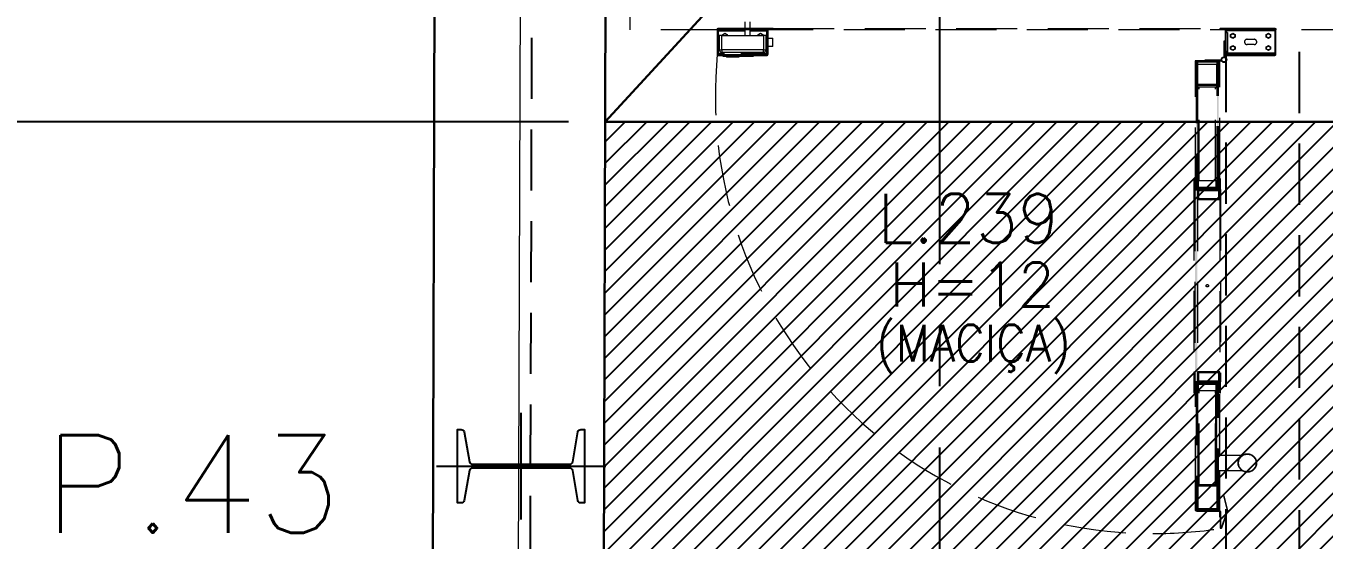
# Model space of a CAD drawing. Header units: inches. Extents: x 0 to 5940, y 0 to 4205.
# Drawn here: x 293.5 to 559.3, y 1683.1 to 1788.3 of the extents above; entities that cross this region are included whole.
import ezdxf
from ezdxf.enums import TextEntityAlignment as Align

# ---------------------------------------------------------------- set-up
doc = ezdxf.new("R2010")
doc.units = ezdxf.units.IN
doc.header["$LTSCALE"] = 50
doc.header["$MEASUREMENT"] = 0
doc.linetypes.add('CENTER', pattern=[2, 1.25, -0.25, 0.25, -0.25])
doc.linetypes.add('HIDDEN', pattern=[0.375, 0.25, -0.125])
for name, color, linetype in [('ALVENARIA', 10, 'HIDDEN'), ('COTA', 6, 'Continuous'), ('FO-TEXTO-LAJES', 152, 'Continuous'), ('HACHUR LAJE', 141, 'Continuous'), ('PERFIL-CORTINA', 253, 'Continuous'), ('PILAR METALICO', 210, 'Continuous'), ('TEXTO', 3, 'Continuous')]:
    doc.layers.add(name, color=color, linetype=linetype)
for name, color, linetype, lineweight in [('FO-Eixos', 150, 'Continuous', 5), ('FO-Textos dos pilares', 3, 'Continuous', 20), ('FO-Vigas', 2, 'Continuous', 30), ('SEM LAJE', 8, 'Continuous', 30)]:
    doc.layers.add(name, color=color, linetype=linetype, lineweight=lineweight)
doc.styles.add('ESTILO_GERADO_1', font='arial.ttf')
doc.styles.add('ROMANS', font='romans.shx')
doc.dimstyles.new('COTA_50', dxfattribs={"dimscale": 5, "dimtxt": 2, "dimasz": 1, "dimexe": 2, "dimexo": 1.5, "dimgap": 1, "dimtad": 1, "dimzin": 12, "dimdsep": 46, "dimtxsty": 'ROMANS', "dimblk1": 'COTA', "dimblk2": 'COTA', "dimsah": 1, "dimcen": -4, "dimdle": 1.5, "dimclrd": 6, "dimclre": 6, "dimclrt": 3, "dimadec": 0, "dimazin": 0, "dimtfac": 1, "dimtofl": 0, "dimtmove": 0, "dimatfit": 3, "dimldrblk": 'COTA', "dimfxl": 1, "dimtolj": 1, "dimtzin": 12, "dimarcsym": 0})
pattern_1 = [(225, (-3397.257, 7876.2157), (-1.34613007, 1.34613007), []), (225, (-3398.1545, 7876.2157), (-1.34613007, 1.34613007), [])]
pattern_2 = [(135, (-3576.8642, 7136.8225), (1.34613007, 1.34613007), []), (135, (-3576.8642, 7137.7199), (1.34613007, 1.34613007), [])]

# ---------------------------------------------------------------- blocks, each defined once
blk = doc.blocks.new('A$7E691EA2C32220')
at = {"layer": 'ALVENARIA', "linetype": 'HIDDEN', "lineweight": 0}
h = blk.add_hatch(dxfattribs=at)
h.set_pattern_fill('ANSI32_0001', color=252, scale=100, angle=360, style=0, pattern_type=2)
h.set_pattern_definition(pattern_1)
h.paths.add_polyline_path([(19.04, 103.22), (18.09, 103.22, 0.414214), (17.99, 103.12), (17.99, 98.12, 0.414214), (18.09, 98.02), (27.98, 98.02, 0.414214), (28.08, 98.12), (28.08, 103.12, -0.414214), (28.33, 103.37), (29.28, 103.37), (29.28, 103.22), (28.33, 103.22, 0.414214), (28.23, 103.12), (28.23, 98.12, -0.414214), (27.98, 97.87), (18.09, 97.87, -0.414214), (17.84, 98.12), (17.84, 103.12, -0.414214), (18.09, 103.37), (19.04, 103.37)])
h = blk.add_hatch(dxfattribs=at)
h.set_pattern_fill('ANSI32_0001', color=252, scale=100, angle=360, style=0, pattern_type=2)
h.set_pattern_definition(pattern_1)
h.paths.add_polyline_path([(29.28, 103.37), (18.29, 103.37), (18.29, 103.46), (29.28, 103.46)])
h = blk.add_hatch(dxfattribs=at)
h.set_pattern_fill('ANSI32_0001', color=252, scale=100, angle=360, style=0, pattern_type=2)
h.set_pattern_definition(pattern_1)
h.paths.add_polyline_path([(131.81, 103.37), (120.82, 103.37), (120.82, 103.46), (131.81, 103.46)])
h = blk.add_hatch(dxfattribs=at)
h.set_pattern_fill('ANSI32_0001', color=252, scale=100, angle=360, style=0, pattern_type=2)
h.set_pattern_definition(pattern_1)
h.paths.add_polyline_path([(121.77, 103.22), (120.82, 103.22), (120.82, 103.37), (121.77, 103.37, -0.414214), (122.02, 103.12), (122.02, 98.12, 0.414214), (122.12, 98.02), (132.01, 98.02, 0.414214), (132.11, 98.12), (132.11, 103.12, 0.414214), (132.01, 103.22), (131.06, 103.22), (131.06, 103.37), (132.01, 103.37, -0.414214), (132.26, 103.12), (132.26, 98.12, -0.414214), (132.01, 97.87), (122.12, 97.87, -0.414214), (121.87, 98.12), (121.87, 103.12, 0.414214)])
for points in [[(115.7, 94.25), (115.7, 96.75), (120.69, 96.75), (120.69, 94.25), (120.49, 94.25), (120.49, 96.55), (115.9, 96.55), (115.9, 94.25)], [(115.9, 70.86), (115.9, 96.5), (116.2, 96.5), (116.2, 70.86)], [(120.2, 70.86), (120.2, 96.5), (120.49, 96.5), (120.49, 70.86)], [(115.47, 72.61), (115.67, 72.61), (115.67, 70.61), (120.72, 70.61), (120.72, 72.61), (120.92, 72.61), (120.92, 70.41), (115.67, 70.41), (115.67, 68.42), (115.47, 68.42)], [(115.67, 70.31), (116.17, 70.31), (116.17, 31.14), (115.67, 31.14)], [(115.67, 28.84), (115.47, 28.84), (115.47, 33.04), (115.67, 33.04), (115.67, 31.04), (120.92, 31.04), (120.92, 28.84), (120.72, 28.84), (120.72, 30.84), (115.67, 30.84)], [(116.2, 4.96), (115.9, 4.96), (115.9, 30.59), (116.2, 30.59)], [(120.49, 4.96), (120.2, 4.96), (120.2, 30.59), (120.49, 30.59)], [(120.69, 7.21), (120.69, 4.71), (115.7, 4.71), (115.7, 7.21), (115.9, 7.21), (115.9, 4.91), (120.49, 4.91), (120.49, 7.21)]]:
    blk.add_hatch(color=252, dxfattribs=at).paths.add_polyline_path(points)
h = blk.add_hatch(dxfattribs=at)
h.set_pattern_fill('ANSI32_0001', color=252, scale=100, angle=360, style=0, pattern_type=2)
h.set_pattern_definition(pattern_2)
h.paths.add_polyline_path([(116.27, 72.21), (116.27, 70.94, 0.414214), (116.37, 70.84), (120.02, 70.84, 0.414214), (120.12, 70.94), (120.12, 72.21), (120.25, 72.21), (120.25, 70.94, -0.414214), (120.02, 70.71), (116.37, 70.71, -0.414214), (116.15, 70.94), (116.15, 72.21)])
h = blk.add_hatch(color=252, dxfattribs=at)
h.paths.add_polyline_path([(120.77, 68.37), (116.17, 68.37), (116.17, 70.36), (120.77, 70.36)])
h.paths.add_polyline_path([(116.37, 70.16), (116.37, 68.56), (120.57, 68.56), (120.57, 70.16)], flags=0)
h = blk.add_hatch(color=252, dxfattribs=at)
h.paths.add_polyline_path([(120.77, 31.09), (116.17, 31.09), (116.17, 33.09), (120.77, 33.09)])
h.paths.add_polyline_path([(116.37, 32.89), (116.37, 31.29), (120.57, 31.29), (120.57, 32.89)], flags=0)
h = blk.add_hatch(dxfattribs=at)
h.set_pattern_fill('ANSI32_0001', color=252, scale=100, angle=360, style=0, pattern_type=2)
h.set_pattern_definition(pattern_2)
h.paths.add_polyline_path([(120.12, 29.24), (120.12, 30.52, 0.414214), (120.02, 30.62), (116.37, 30.62, 0.414214), (116.27, 30.52), (116.27, 29.24), (116.15, 29.24), (116.15, 30.52, -0.414214), (116.37, 30.74), (120.02, 30.74, -0.414214), (120.25, 30.52), (120.25, 29.24)])
h = blk.add_hatch(dxfattribs=at)
h.set_pattern_fill('ANSI32_0001', color=252, scale=100, angle=360, style=0, pattern_type=2)
h.set_pattern_definition(pattern_2)
h.paths.add_polyline_path([(116.25, 9.9), (116.25, 10.03), (120.15, 10.03), (120.15, 9.9)])
at = {"layer": 'ALVENARIA', "color": 252, "linetype": 'HIDDEN', "lineweight": 5}
for p, q in [((0, 103.07), (0, 263.07)), ((23.52, 103.46), (23.52, 104.72)), ((24.52, 104.72), (24.52, 103.46)), ((150, 103.07), (0, 103.07)), ((17.84, 103.37), (18.09, 103.37)), ((17.84, 103.37), (17.84, 103.12)), ((17.84, 103.12), (17.84, 98.12)), ((17.99, 103.12), (17.99, 98.12)), ((17.99, 102.87), (18.09, 102.87)), ((19.04, 103.37), (18.09, 103.37)), ((19.04, 103.22), (18.09, 103.22)), ((18.09, 103.17), (19.09, 103.17)), ((18.09, 103.02), (18.09, 103.17)), ((18.09, 103.02), (23.52, 103.02)), ((18.09, 102.92), (18.09, 103.02)), ((18.09, 98.32), (18.09, 102.92)), ((18.09, 102.92), (23.52, 102.92)), ((18.25, 101.92), (18.25, 99.02)), ((18.75, 101.92), (18.25, 101.92)), ((18.29, 103.46), (29.28, 103.46)), ((18.29, 103.46), (18.29, 103.37)), ((18.29, 103.37), (29.28, 103.37)), ((18.75, 99.02), (18.75, 101.92)), ((18.75, 101.92), (27.32, 101.92)), ((18.94, 102.13), (19.39, 102.39)), ((18.94, 101.92), (18.94, 102.13)), ((19.04, 103.37), (19.04, 103.22)), ((19.09, 103.37), (19.09, 103.07)), ((28.08, 103.07), (19.09, 103.07)), ((19.39, 102.39), (19.84, 102.13)), ((19.84, 102.13), (19.84, 101.92)), ((23.52, 101.92), (23.52, 103.07)), ((24.52, 103.07), (24.52, 101.92)), ((24.52, 103.02), (27.98, 103.02)), ((24.52, 102.92), (27.98, 102.92)), ((26.23, 102.13), (26.68, 102.39)), ((26.23, 101.92), (26.23, 102.13)), ((26.68, 102.39), (27.13, 102.13)), ((27.13, 102.13), (27.13, 101.92)), ((27.32, 101.92), (27.32, 99.02)), ((27.82, 101.92), (27.32, 101.92)), ((27.82, 99.02), (27.82, 101.92)), ((27.82, 101.37), (28.08, 101.37)), ((27.98, 103.02), (27.98, 103.07)), ((27.98, 102.92), (27.98, 103.02)), ((27.98, 101.37), (27.98, 102.92)), ((27.98, 102.87), (28.08, 102.87)), ((28.08, 103.37), (28.08, 103.12)), ((28.08, 98.12), (28.08, 103.12)), ((28.23, 98.12), (28.23, 103.12)), ((28.23, 101.37), (29.22, 101.37)), ((28.33, 103.37), (29.28, 103.37)), ((29.22, 99.67), (29.22, 101.37)), ((29.28, 103.37), (29.28, 103.46)), ((29.28, 103.37), (120.82, 103.37)), ((120.82, 103.46), (131.81, 103.46)), ((120.82, 103.46), (120.82, 103.37)), ((120.82, 103.37), (131.81, 103.37)), ((120.82, 103.37), (121.77, 103.37)), ((120.82, 103.22), (120.82, 103.37)), ((120.82, 103.22), (121.77, 103.22)), ((121.87, 103.12), (121.87, 98.12)), ((122.02, 103.12), (122.02, 98.12)), ((122.02, 102.87), (122.12, 102.87)), ((122.02, 102.57), (122.32, 102.57)), ((122.07, 103.07), (122.07, 103.37)), ((122.07, 103.07), (131.06, 103.07)), ((122.12, 103.07), (122.12, 103.02)), ((132.01, 103.02), (122.12, 103.02)), ((122.12, 103.02), (122.12, 102.92)), ((132.01, 102.92), (122.12, 102.92)), ((122.12, 102.92), (122.12, 102.57)), ((122.32, 102.57), (122.32, 98.27)), ((122.97, 102.13), (123.42, 102.39)), ((122.97, 101.61), (122.97, 102.13)), ((123.42, 101.35), (122.97, 101.61)), ((123.42, 102.39), (123.87, 102.13)), ((123.87, 101.61), (123.42, 101.35)), ((123.87, 102.13), (123.87, 101.61)), ((126.37, 101.17), (127.77, 101.17)), ((130.26, 102.13), (130.71, 102.39)), ((130.26, 101.61), (130.26, 102.13)), ((130.71, 101.35), (130.26, 101.61)), ((130.71, 102.39), (131.16, 102.13)), ((131.16, 101.61), (130.71, 101.35)), ((132.01, 103.37), (131.06, 103.37)), ((131.06, 103.22), (131.06, 103.37)), ((132.01, 103.22), (131.06, 103.22)), ((131.06, 103.07), (131.06, 103.22)), ((132.01, 103.17), (131.06, 103.17)), ((131.16, 102.13), (131.16, 101.61)), ((131.81, 103.37), (131.81, 103.46)), ((132.01, 103.37), (132.26, 103.37)), ((132.01, 103.17), (132.01, 103.02)), ((132.01, 103.02), (132.01, 102.92)), ((132.01, 102.92), (132.01, 98.32)), ((132.01, 102.87), (132.11, 102.87)), ((132.11, 98.12), (132.11, 103.12)), ((132.26, 103.37), (132.26, 103.12)), ((132.26, 98.12), (132.26, 103.12)), ((18.25, 99.02), (18.75, 99.02)), ((27.32, 99.02), (18.75, 99.02)), ((18.75, 99.02), (18.75, 98.52)), ((18.75, 98.52), (27.32, 98.52)), ((19.24, 98.02), (19.24, 98.52)), ((22.74, 98.52), (22.74, 98.02)), ((26.19, 98.41), (26.19, 98.02)), ((26.39, 98.41), (26.19, 98.41)), ((26.39, 98.11), (26.39, 98.41)), ((26.39, 98.41), (26.79, 98.41)), ((26.54, 98.41), (26.55, 98.52)), ((26.79, 98.41), (27.19, 98.41)), ((27.03, 98.52), (27.04, 98.41)), ((27.39, 98.41), (27.19, 98.41)), ((27.19, 98.11), (27.19, 98.41)), ((27.32, 98.52), (27.32, 99.02)), ((27.32, 99.02), (27.82, 99.02)), ((27.39, 98.41), (27.39, 98.02)), ((28.08, 99.67), (27.82, 99.67)), ((27.98, 98.32), (27.98, 99.67)), ((29.22, 99.67), (28.23, 99.67)), ((121.67, 100.84), (121.87, 100.84)), ((121.67, 97.65), (121.67, 100.84)), ((122.97, 99.63), (123.42, 99.89)), ((122.97, 99.11), (122.97, 99.63)), ((123.42, 98.85), (122.97, 99.11)), ((123.42, 99.89), (123.87, 99.63)), ((123.87, 99.11), (123.42, 98.85)), ((123.87, 99.63), (123.87, 99.11)), ((127.77, 100.07), (126.37, 100.07)), ((130.26, 99.63), (130.71, 99.89)), ((130.26, 99.11), (130.26, 99.63)), ((130.71, 98.85), (130.26, 99.11)), ((130.71, 99.89), (131.16, 99.63)), ((131.16, 99.11), (130.71, 98.85)), ((131.16, 99.63), (131.16, 99.11)), ((18.09, 98.22), (18.09, 98.32)), ((18.09, 98.32), (19.24, 98.32)), ((18.09, 98.22), (19.24, 98.22)), ((18.09, 98.07), (18.09, 98.22)), ((18.09, 98.07), (19.24, 98.07)), ((18.09, 98.02), (27.98, 98.02)), ((18.09, 97.87), (27.98, 97.87)), ((18.94, 97.72), (18.94, 97.87)), ((18.94, 97.72), (25.23, 97.72)), ((19.79, 97.52), (19.49, 97.72)), ((20.99, 97.52), (19.79, 97.52)), ((22.19, 97.52), (20.99, 97.52)), ((22.49, 97.72), (22.19, 97.52)), ((22.29, 97.78), (22.29, 97.87)), ((22.29, 97.78), (25.28, 97.78)), ((22.74, 98.32), (26.19, 98.32)), ((22.74, 98.22), (26.19, 98.22)), ((22.74, 98.07), (26.19, 98.07)), ((25.23, 97.72), (25.23, 97.78)), ((25.28, 97.87), (25.28, 97.78)), ((27.19, 98.11), (26.39, 98.11)), ((27.39, 98.32), (27.98, 98.32)), ((27.39, 98.22), (27.98, 98.22)), ((27.39, 98.07), (27.98, 98.07)), ((27.39, 97.87), (27.39, 97.81)), ((27.98, 98.22), (27.98, 98.32)), ((27.98, 98.07), (27.98, 98.22)), ((120.69, 96.75), (115.7, 96.75)), ((115.7, 96.75), (115.7, 94.25)), ((115.9, 94.25), (115.9, 96.55)), ((115.9, 96.55), (120.49, 96.55)), ((115.9, 96.5), (116.2, 96.5)), ((115.9, 96.5), (115.9, 70.86)), ((116.2, 96.5), (116.2, 70.86)), ((116.25, 96.05), (116.25, 96.55)), ((116.25, 96.05), (120.15, 96.05)), ((116.25, 91.95), (116.25, 96.05)), ((117.77, 96.75), (117.77, 96.95)), ((117.77, 96.95), (120.97, 96.95)), ((120.15, 91.95), (120.15, 96.05)), ((120.2, 70.86), (120.2, 96.5)), ((120.49, 96.55), (120.49, 94.25)), ((120.49, 70.86), (120.49, 96.5)), ((120.69, 94.25), (120.69, 96.75)), ((120.69, 96.75), (120.97, 96.75)), ((120.74, 72.61), (120.74, 96.75)), ((120.97, 96.95), (121.02, 96.94)), ((120.97, 96.95), (120.97, 96.75)), ((121.02, 96.94), (121.07, 96.94)), ((121.87, 97.65), (121.67, 97.65)), ((121.67, 97.59), (121.67, 97.65)), ((121.68, 97.54), (121.67, 97.59)), ((121.87, 97.65), (121.87, 98.12)), ((121.87, 97.87), (122.12, 97.87)), ((122.02, 98.27), (122.32, 98.27)), ((122.12, 98.27), (122.12, 98.22)), ((132.01, 98.22), (122.12, 98.22)), ((122.12, 98.22), (122.12, 98.07)), ((132.01, 98.07), (122.12, 98.07)), ((122.12, 98.02), (132.01, 98.02)), ((122.12, 97.87), (132.01, 97.87)), ((132.01, 98.32), (122.32, 98.32)), ((132.01, 98.32), (132.01, 98.22)), ((132.01, 98.22), (132.01, 98.07)), ((115.7, 94.25), (115.9, 94.25)), ((115.75, 70.61), (115.75, 94.25)), ((120.49, 94.25), (120.69, 94.25)), ((116.25, 91.95), (120.15, 91.95)), ((116.25, 91.75), (116.25, 91.95)), ((116.25, 91.75), (120.15, 91.75)), ((116.25, 91.45), (116.25, 91.75)), ((116.25, 91.45), (120.15, 91.45)), ((116.3, 72.21), (116.3, 91.45)), ((116.42, 72.21), (116.42, 91.45)), ((116.52, 72.21), (116.52, 91.45)), ((119.87, 72.21), (119.87, 91.45)), ((120.2, 91.2), (119.9, 91.2)), ((119.9, 72.21), (119.9, 91.2)), ((119.97, 91.2), (119.97, 91.45)), ((120.1, 91.2), (120.1, 91.45)), ((120.15, 91.75), (120.15, 91.95)), ((120.15, 91.45), (120.15, 91.75)), ((115.47, 72.61), (115.47, 68.42)), ((115.67, 72.61), (115.47, 72.61)), ((115.67, 70.61), (115.67, 72.61)), ((116.15, 72.21), (116.27, 72.21)), ((116.15, 70.94), (116.15, 72.21)), ((116.27, 70.94), (116.27, 72.21)), ((116.37, 72.21), (116.27, 72.21)), ((120.02, 72.21), (116.37, 72.21)), ((116.37, 70.84), (116.37, 72.21)), ((120.12, 72.21), (120.02, 72.21)), ((120.02, 70.84), (120.02, 72.21)), ((120.12, 72.21), (120.25, 72.21)), ((120.12, 72.21), (120.12, 70.94)), ((120.25, 72.21), (120.25, 70.94)), ((120.92, 72.61), (120.72, 72.61)), ((120.72, 72.61), (120.72, 70.61)), ((120.92, 70.41), (120.92, 72.61)), ((120.72, 70.61), (115.67, 70.61)), ((115.67, 68.42), (115.67, 70.41)), ((115.67, 70.41), (120.92, 70.41)), ((115.67, 70.31), (115.67, 31.14)), ((116.17, 70.31), (115.67, 70.31)), ((115.9, 70.86), (116.2, 70.86)), ((115.9, 70.86), (115.9, 70.61)), ((120.77, 70.36), (116.17, 70.36)), ((116.17, 70.36), (116.17, 68.37)), ((116.17, 70.31), (116.17, 31.14)), ((120.02, 70.84), (116.37, 70.84)), ((120.02, 70.71), (116.37, 70.71)), ((116.37, 70.61), (116.37, 70.71)), ((116.37, 70.16), (116.37, 68.56)), ((120.57, 70.16), (116.37, 70.16)), ((120.02, 70.61), (120.02, 70.71)), ((120.2, 70.86), (120.49, 70.86)), ((120.49, 70.86), (120.49, 70.61)), ((120.57, 68.56), (120.57, 70.16)), ((120.77, 68.37), (120.77, 70.36)), ((120.92, 70.41), (120.92, 31.04)), ((115.47, 68.42), (115.67, 68.42)), ((115.47, 68.42), (115.47, 33.04)), ((116.17, 68.37), (120.77, 68.37)), ((116.37, 68.56), (120.57, 68.56)), ((120.77, 68.37), (120.77, 33.09)), ((115.67, 33.04), (115.47, 33.04)), ((115.47, 33.04), (115.47, 28.84)), ((115.67, 31.04), (115.67, 33.04)), ((120.77, 33.09), (116.17, 33.09)), ((116.17, 33.09), (116.17, 31.09)), ((116.37, 32.89), (116.37, 31.29)), ((120.57, 32.89), (116.37, 32.89)), ((120.57, 31.29), (120.57, 32.89)), ((120.77, 31.09), (120.77, 33.09)), ((115.67, 31.14), (116.17, 31.14)), ((120.92, 31.04), (115.67, 31.04)), ((115.67, 28.84), (115.67, 30.84)), ((115.67, 30.84), (120.72, 30.84)), ((115.75, 7.21), (115.75, 30.84)), ((115.9, 30.84), (115.9, 30.59)), ((115.9, 30.59), (116.2, 30.59)), ((115.9, 30.59), (115.9, 4.96)), ((116.15, 29.24), (116.15, 30.52)), ((116.17, 31.09), (120.77, 31.09)), ((116.2, 30.59), (116.2, 4.96)), ((116.27, 29.24), (116.27, 30.52)), ((116.37, 31.29), (120.57, 31.29)), ((116.37, 30.74), (116.37, 30.84)), ((116.37, 30.74), (120.02, 30.74)), ((116.37, 30.62), (120.02, 30.62)), ((116.37, 29.24), (116.37, 30.62)), ((120.02, 30.74), (120.02, 30.84)), ((120.02, 29.24), (120.02, 30.62)), ((120.12, 30.52), (120.12, 29.24)), ((120.2, 30.59), (120.49, 30.59)), ((120.2, 4.96), (120.2, 30.59)), ((120.25, 30.52), (120.25, 29.24)), ((120.49, 30.84), (120.49, 30.59)), ((120.49, 4.96), (120.49, 30.59)), ((120.72, 30.84), (120.72, 28.84)), ((120.92, 28.84), (120.92, 31.04)), ((115.47, 28.84), (115.67, 28.84)), ((116.27, 29.24), (116.15, 29.24)), ((116.37, 29.24), (116.27, 29.24)), ((116.3, 10.03), (116.3, 29.24)), ((120.02, 29.24), (116.37, 29.24)), ((116.42, 10.03), (116.42, 29.24)), ((116.52, 10.03), (116.52, 29.24)), ((119.87, 10.03), (119.87, 29.24)), ((119.97, 17.45), (119.97, 29.24)), ((120.12, 29.24), (120.02, 29.24)), ((120.1, 17.45), (120.1, 29.24)), ((120.25, 29.24), (120.12, 29.24)), ((120.72, 28.84), (120.92, 28.84)), ((120.74, 16.05), (120.74, 28.84)), ((119.9, 17.45), (120.2, 17.45)), ((119.9, 17.45), (119.9, 11.45)), ((120.49, 16.05), (125.36, 16.05)), ((119.9, 11.45), (120.2, 11.45)), ((119.97, 10.03), (119.97, 11.45)), ((120.1, 10.03), (120.1, 11.45)), ((125.35, 12.85), (120.49, 12.85)), ((120.74, 4.7), (120.74, 12.85)), ((125.36, 12.85), (125.35, 12.85)), ((116.25, 10.03), (120.15, 10.03)), ((116.25, 9.9), (116.25, 10.03)), ((116.25, 9.9), (120.15, 9.9)), ((116.25, 9.9), (116.25, 9.8)), ((116.25, 9.8), (120.15, 9.8)), ((116.25, 9.8), (116.25, 5.13)), ((120.15, 10.03), (120.15, 9.9)), ((120.15, 9.9), (120.15, 9.8)), ((120.15, 9.8), (120.15, 5.13)), ((115.9, 7.21), (115.7, 7.21)), ((115.7, 7.21), (115.7, 4.71)), ((115.9, 4.91), (115.9, 7.21)), ((116.25, 5.44), (116.2, 5.44)), ((120.2, 5.54), (120.15, 5.54)), ((120.2, 5.44), (120.15, 5.44)), ((120.69, 7.21), (120.49, 7.21)), ((120.49, 7.21), (120.49, 4.91)), ((120.69, 4.71), (120.69, 7.21)), ((121.55, 7.71), (121.63, 7.73)), ((122.34, 4.74), (121.55, 7.71)), ((122.43, 4.76), (121.63, 7.73)), ((115.7, 4.71), (120.69, 4.71)), ((115.9, 4.96), (116.2, 4.96)), ((120.49, 4.91), (115.9, 4.91)), ((116, 4.96), (116, 4.91)), ((116, 4.62), (116, 4.71)), ((116, 4.62), (120.7, 4.62)), ((116.25, 5.13), (120.15, 5.13)), ((116.25, 5.13), (116.25, 4.91)), ((120.15, 5.13), (120.15, 4.91)), ((120.2, 4.96), (120.49, 4.96)), ((120.3, 4.91), (120.3, 4.96)), ((120.44, 4.91), (120.44, 4.96)), ((120.72, 4.84), (120.69, 4.84)), ((120.69, 4.71), (120.7, 4.71)), ((120.72, 4.71), (120.7, 4.71)), ((120.7, 4.71), (120.7, 4.62)), ((120.72, 4.71), (120.72, 4.84)), ((120.74, 3.36), (120.74, 4.61)), ((120.8, 4.52), (120.89, 4.52)), ((120.8, 4.52), (120.8, 1.28)), ((120.8, 2.77), (120.8, 1.57)), ((120.89, 4.52), (120.89, 1.28)), ((121.09, 1.24), (122.34, 4.68)), ((121.17, 1.21), (122.42, 4.65)), ((122.43, 4.76), (122.34, 4.74)), ((122.34, 4.68), (122.42, 4.65)), ((120.74, 1.57), (120.8, 1.57)), ((120.89, 1.28), (120.8, 1.28)), ((121.17, 1.21), (121.09, 1.24))]:
    blk.add_line(p, q, dxfattribs=at)
for centre, radius in [((123.42, 101.87), 0.4), ((130.71, 101.87), 0.4), ((123.42, 99.37), 0.4), ((130.71, 99.37), 0.4), ((121.62, 97), 0.55), ((121.62, 97), 0.464), ((118.2, 50.73), 0.25), ((126.4, 14.45), 1.9), ((126.4, 14.45), 1.9), ((126.4, 14.45), 1.8)]:
    blk.add_circle(centre, radius, dxfattribs=at)
for centre, radius, start, end in [((18.09, 103.12), 0.25, 90, 180), ((18.09, 103.12), 0.0999, 90, 180), ((19.39, 101.87), 0.4, 90, 172.8192), ((19.39, 101.87), 0.4, 7.1808, 90), ((26.68, 101.87), 0.4, 90, 172.8192), ((26.68, 101.87), 0.4, 7.1808, 90), ((28.33, 103.12), 0.25, 90, 180), ((28.33, 103.12), 0.0999, 90, 180), ((121.77, 103.12), 0.25, 0, 90), ((121.77, 103.12), 0.0999, 0, 90), ((126.37, 100.62), 0.55, 90, 270), ((127.77, 100.62), 0.55, 270, 90), ((132.01, 103.12), 0.25, 0, 90), ((132.01, 103.12), 0.0999, 0, 90), ((18.75, 99.02), 0.5, 180, 270), ((27.32, 99.02), 0.5, 270, 0), ((107.07, 89.64), 89.64, 174.5694, 270), ((18.09, 98.12), 0.25, 180, 270), ((18.09, 98.12), 0.0999, 180, 270), ((27.98, 98.12), 0.25, 270, 0), ((27.98, 98.12), 0.0999, 270, 0), ((120.97, 96.44), 0.304, 40.4497, 90), ((121.62, 97), 0.55, 130.4497, 84.7841), ((122.12, 98.12), 0.25, 180, 270), ((122.17, 97.65), 0.304, 180, 229.5503), ((122.12, 98.12), 0.0999, 180, 270), ((132.01, 98.12), 0.25, 270, 0), ((132.01, 98.12), 0.0999, 270, 0), ((116.37, 70.94), 0.225, 180, 270), ((116.37, 70.94), 0.0999, 180, 270), ((120.02, 70.94), 0.225, 270, 0), ((120.02, 70.94), 0.0999, 270, 0), ((116.37, 30.52), 0.225, 90, 180), ((116.37, 30.52), 0.0999, 90, 180), ((120.02, 30.52), 0.225, 0, 90), ((120.02, 30.52), 0.0999, 0, 90), ((120.7, 4.52), 0.19, 0, 90), ((120.7, 4.52), 0.0999, 0, 90), ((122.24, 4.71), 0.0999, 340, 15), ((122.24, 4.71), 0.19, 340, 15), ((107.07, 89.64), 89.64, 270, 278.9344), ((120.99, 1.28), 0.19, 180, 340), ((120.99, 1.28), 0.0999, 180, 340)]:
    blk.add_arc(centre, radius, start, end, dxfattribs=at)
at = {"layer": 'ALVENARIA', "color": 252, "linetype": 'HIDDEN', "lineweight": 5, "style": 'ESTILO_GERADO_1', "text_generation_flag": 4}
for tag, height, p in [('DUMMY_9', 4.63, (57.82, 247.62)), ('DUMMY_8', 6.22, (43.71, 183.04)), ('DUMMY_7', 6.22, (52.85, 164.04))]:
    blk.add_attdef(tag, text='', height=height, dxfattribs=at).set_placement(p, align=Align.BOTTOM_LEFT)
blk = doc.blocks.new('COTA')
at = {"layer": 'COTA'}
for p, q in [((0, -2), (0, 2)), ((2, 0), (-2, 0))]:
    blk.add_line(p, q, dxfattribs=at)
at = {"layer": 'COTA', "const_width": 0.5}
blk.add_lwpolyline([(-0.25, 0, 1), (0.25, 0, 1)], format="xyb", close=True, dxfattribs=at)
blk = doc.blocks.new('*D414')
at = {"layer": 'COTA', "color": 6, "lineweight": -2, "transparency": 16777216}
for p, q in [((238.04, 1964.71), (224.57, 1964.71)), ((234.57, 1959.71), (234.57, 1773.71)), ((404.6, 1768.71), (224.57, 1768.71))]:
    blk.add_line(p, q, dxfattribs=at)
at = {"layer": 'Defpoints', "color": 0, "transparency": 16777216}
for p in [(245.54, 1964.71), (234.57, 1768.71), (412.1, 1768.71)]:
    blk.add_point(p, dxfattribs=at)
at = {"layer": 'COTA', "color": 6, "lineweight": -2, "transparency": 16777216, "xscale": 5, "yscale": 5, "zscale": 5}
for p, rotation in [((234.57, 1964.71), 90), ((234.57, 1768.71), 270)]:
    blk.add_blockref('COTA', p, dxfattribs=dict(at, rotation=rotation))
at = {"layer": 'COTA', "color": 3, "transparency": 16777216, "insert": (224.57, 1866.71), "char_height": 10, "attachment_point": 5, "rotation": 90, "style": 'ROMANS'}
blk.add_mtext('\\A1;196', dxfattribs=at)
blk = doc.blocks.new('A$7E7B159102C265')
at = {"layer": 'PERFIL-CORTINA'}
for p, q in [((19.46, 1220.41), (19.46, 1242.23)), ((2.11, 1231.32), (36.81, 1231.32))]:
    blk.add_line(p, q, dxfattribs=at)
blk.add_lwpolyline([(29.42, 1230.92), (9.49, 1230.92, 0.348536), (8.89, 1230.44), (7.82, 1224.3, -0.348536), (7.21, 1223.82), (6.46, 1223.82), (6.46, 1238.82), (7.21, 1238.82, -0.348536), (7.82, 1238.33), (8.89, 1232.19, 0.348536), (9.49, 1231.71), (29.42, 1231.71, 0.348536), (30.03, 1232.19), (31.1, 1238.33, -0.348536), (31.7, 1238.82), (32.46, 1238.82), (32.46, 1223.82), (31.7, 1223.82, -0.348536), (31.1, 1224.3), (30.03, 1230.44, 0.34905), (29.42, 1230.92)], format="xyb", dxfattribs=at)

msp = doc.modelspace()

# ---------------------------------------------------------------- hatches: boundary and pattern name
at = {"layer": 'HACHUR LAJE'}
h = msp.add_hatch(dxfattribs=at)
h.set_pattern_fill('ANSI31', color=53, scale=25)
h.set_pattern_definition([(45, (-4662.459, 9121.8574), (-2.2097087, 2.2097087), [])])
h.paths.add_polyline_path([(412.097, 1768.707), (584.27, 1768.707), (584.27, 1629.207), (705.304, 1629.207), (705.304, 1437.673), (411.094, 1437.673)])

# ---------------------------------------------------------------- linework, layer by layer
at = {"layer": 'ALVENARIA'}
for p, q in [((539.304, 1620.672), (539.304, 1783.207)), ((554.304, 1564.217), (554.304, 1783.207))]:
    msp.add_line(p, q, dxfattribs=at)
at = {"layer": 'ALVENARIA', "flags": 128}
msp.add_lwpolyline([(396.128, 1454.613), (397.606, 1954.672)], dxfattribs=at)
at = {"layer": 'FO-Eixos'}
msp.add_line((400.571, 3739.455), (392.062, 932.306), dxfattribs=at)
at = {"layer": 'FO-Vigas'}
for p, q in [((383.071, 3739.257), (374.715, 982.707)), ((412.663, 1955.207), (411.732, 1648.207)), ((412.097, 1768.707), (584.27, 1768.707))]:
    msp.add_line(p, q, dxfattribs=at)
at = {"layer": 'SEM LAJE'}
msp.add_line((412.097, 1768.707), (584.27, 1955.207), dxfattribs=at)
at = {"layer": 'TEXTO', "color": 8, "linetype": 'CENTER'}
msp.add_line((480.674, 439.564), (480.674, 3797.333), dxfattribs=at)

# ---------------------------------------------------------------- block references
at = {"layer": 'ALVENARIA'}
msp.add_blockref('A$7E691EA2C32220', (417.243, 1684.404), dxfattribs=at)
at = {"layer": 'PILAR METALICO'}
msp.add_blockref('A$7E7B159102C265', (375.425, 466.889), dxfattribs=at)

# ---------------------------------------------------------------- texts
at = {"layer": 'FO-TEXTO-LAJES', "style": 'ROMANS'}
msp.add_text('L.239', height=10, dxfattribs=at).set_placement((467.91, 1743.942))
at = {"layer": 'FO-TEXTO-LAJES', "color": 3, "style": 'ROMANS'}
msp.add_text('H=12', height=9, dxfattribs=at).set_placement((470.337, 1730.861))
at = {"layer": 'FO-TEXTO-LAJES', "color": 4, "style": 'ROMANS', "width": 0.9}
msp.add_text('(MACIÇA)', height=7.5, dxfattribs=at).set_placement((467.591, 1719.643))
at = {"layer": 'FO-Textos dos pilares', "color": 1, "style": 'ROMANS'}
msp.add_text('P.43', height=20, dxfattribs=at).set_placement((297.151, 1684.591))

# ---------------------------------------------------------------- dimensions: what is measured, and where the dimension line sits
at = {"layer": 'COTA'}
dim = msp.add_linear_dim(base=(234.571, 1768.707), p1=(245.544, 1964.707), p2=(412.097, 1768.707), angle=90, dimstyle='COTA_50', dxfattribs=at)
dim.commit()
dim.dimension.update_dxf_attribs({"geometry": '*D414', "text_midpoint": (224.571, 1866.707)})

doc.saveas('drawing.dxf')
